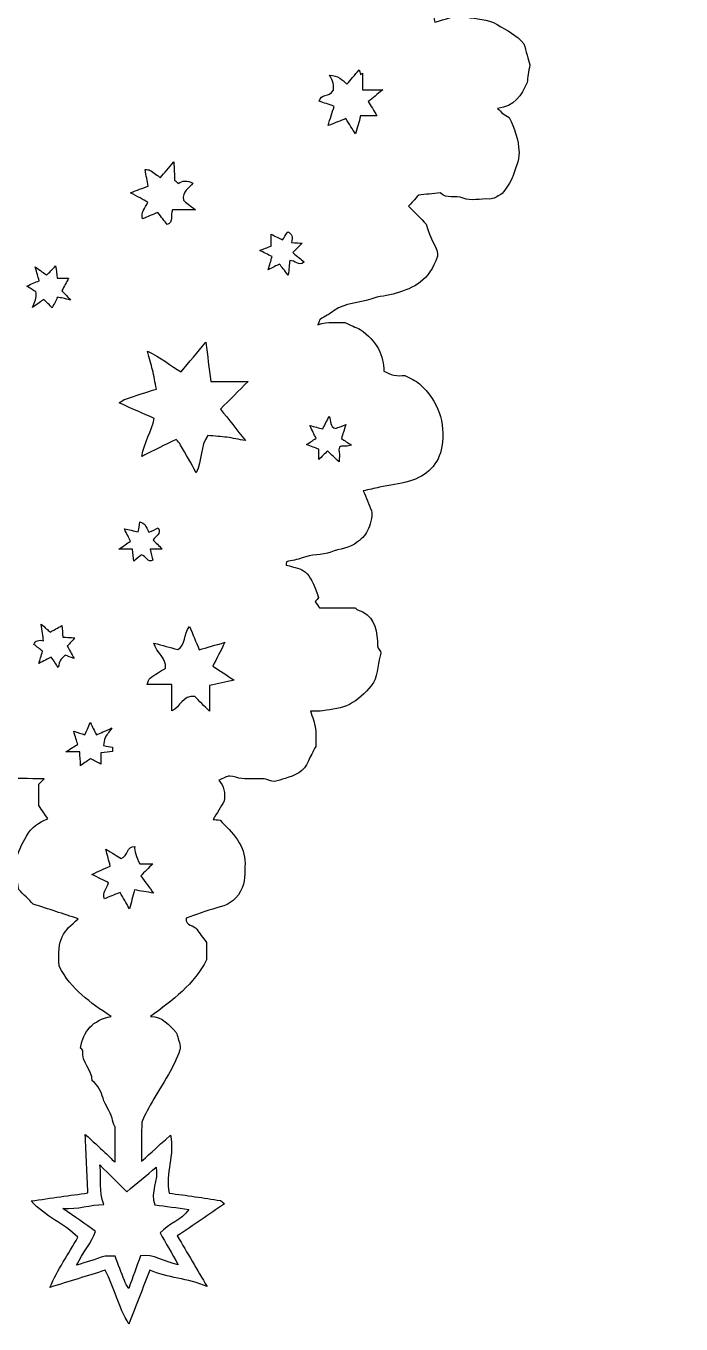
# Model space of a CAD drawing. Header units: inches. Extents: x 7 to 219, y 15 to 242.
# Drawn here: x 145.9 to 218.5, y 15.4 to 159.2 of the extents above; entities that cross this region are included whole.
import ezdxf

# ---------------------------------------------------------------- set-up
doc = ezdxf.new("R2010")
doc.units = ezdxf.units.IN
doc.header["$MEASUREMENT"] = 0
doc.layers.add('Layer 1', color=7, linetype='Continuous')

msp = doc.modelspace()

# ---------------------------------------------------------------- linework, layer by layer
msp.add_line((155.78, 37.28), (155.78, 33.33))
at = {"layer": 'Layer 1'}
for points, knots in [([(182.12, 232.07), (182.27, 232.07), (182.43, 232.07), (182.58, 232.08), (185.11, 232.15), (187.19, 231.17), (189.01, 229.48), (189.64, 230.32), (190.65, 230.47), (191.57, 230.76), (193.41, 231.33), (196.22, 231.73), (197.81, 231.38), (198.93, 231.13), (200.09, 230.98), (201.18, 230.48), (202.09, 230.07), (202.67, 229.36), (203.45, 228.74), (206.39, 231.3), (209.64, 231.83), (213.16, 230.1), (213.84, 229.76), (214.51, 229.32), (215.05, 228.79), (215.61, 228.25), (216.19, 227.74), (216.63, 227.03), (217.02, 226.38), (217.46, 225.74), (217.85, 225.07), (218.26, 224.38), (218.17, 223.58), (218.36, 222.84), (218.53, 222.16), (218.23, 221.35), (218.12, 220.47), (216.42, 216.97), (213.88, 216.27), (210.97, 215.62), (212.04, 214.73), (212.17, 213.41), (212.58, 212.17), (212.5, 211.87), (212.32, 211.47), (212.32, 211.08), (212.32, 209.33), (211.38, 207.97), (210.46, 206.63), (210.15, 206.18), (209.44, 206), (208.93, 205.71), (206.98, 205.34), (205.27, 206.16), (203.52, 206.76), (203.24, 206.85), (202.95, 206.92), (202.57, 207.02), (202.68, 206.64), (202.82, 206.39), (202.83, 206.12), (202.86, 205.04), (202.85, 203.95), (202.84, 202.86), (202.83, 202.02), (202.44, 201.28), (202.11, 200.56), (201.96, 200.22), (201.5, 200.01), (201.15, 199.78), (200.81, 199.56), (200.44, 199.39), (199.96, 199.13), (198.81, 198.98), (197.61, 199.51), (196.18, 199.68), (196.47, 199.26), (196.69, 198.93), (196.97, 198.53), (196.97, 198.09), (196.97, 197.55), (196.97, 196.81), (197.18, 196.96), (197.31, 197.13), (197.43, 197.12), (198.97, 197.02), (200.46, 197.73), (202.01, 197.48), (203.12, 197.31), (204.27, 197.18), (205.3, 196.77), (206.42, 196.33), (207.55, 195.73), (208.43, 194.93), (209.39, 194.05), (210.02, 192.87), (210.39, 191.52), (210.8, 189.97), (210.81, 188.41), (210.6, 186.92), (210.4, 185.46), (210.08, 183.79), (208.28, 183.14), (207.59, 183.14), (206.9, 183.14), (206.04, 183.14), (206.2, 182.93), (206.32, 182.84), (206.34, 182.73), (206.5, 181.38), (207.02, 180.04), (206.73, 178.67), (206.44, 177.23), (206.55, 175.57), (204.78, 174.66), (204.82, 174.66), (204.64, 174.7), (204.5, 174.65), (202.93, 174.06), (201.56, 174.91), (200.12, 175.24), (198.78, 175.56), (197.51, 176.32), (196.05, 175.86), (197.51, 174.87), (198.45, 173.11), (198.96, 171.26), (199.18, 170.44), (199.25, 169.72), (198.95, 168.91), (198.63, 168.04), (198.21, 167.34), (197.31, 167), (197.03, 166.89), (196.77, 166.73), (196.34, 166.5), (193.76, 166.5), (190.99, 166.48), (188.22, 166.51), (187.01, 166.52), (186.07, 165.91), (185.15, 165.26), (184.89, 165.07), (184.78, 164.67), (184.58, 164.32), (185.03, 164.19), (185.43, 164.19), (185.91, 164.39), (187.01, 164.83), (188, 164.35), (189.01, 163.91), (189.98, 163.5), (190.45, 162.75), (190.76, 161.86), (190.98, 161.18), (191.07, 160.46), (191.24, 159.67), (192.37, 159.92), (193.59, 160.53), (194.76, 160.24), (195.88, 159.96), (197.05, 160.07), (198.16, 159.39), (199.23, 158.74), (200.34, 158.21), (201.12, 157.27), (201.36, 156.4), (201.59, 155.57), (201.77, 154.92), (201.65, 154.17), (201.56, 153.56), (201.47, 152.97), (200.85, 151.56), (200.08, 150.29), (198.2, 150.1), (198.44, 149.86), (198.6, 149.67), (198.78, 149.53), (198.98, 149.37), (199.21, 149.26), (199.5, 149.09), (200.09, 147.94), (200.52, 146.65), (200.58, 145.23), (200.61, 144.25), (200.16, 143.44), (199.9, 142.57), (199.81, 142.25), (198.86, 140.68), (198.56, 140.56), (198.15, 140.38), (197.82, 140.03), (197.29, 140.06), (196.32, 140.12), (195.22, 139.8), (194.39, 140.15), (193.54, 140.51), (192.56, 140.01), (191.85, 140.73), (191.03, 140.65), (190.2, 140.57), (189.47, 140.5), (189.02, 140.01), (188.66, 139.61), (188.34, 139.26), (189, 138.59), (189.76, 137.84), (190.3, 137.29), (190.66, 135.65), (191.7, 134.5), (191.53, 133.71), (190.65, 130.94), (188.88, 130.22), (186.97, 129.62), (186.04, 129.33), (185.06, 129.3), (184.15, 128.97), (182.82, 128.5), (181.31, 128.58), (180.11, 127.69), (179.62, 127.33), (179.06, 127.06), (178.56, 126.71), (178.43, 126.62), (178.41, 126.37), (178.3, 126.12), (179.43, 126.57), (180.47, 126.27), (181.28, 126.38), (181.97, 126.06), (182.48, 125.84), (182.98, 125.61), (184.8, 124.37), (185.66, 122.6), (185.59, 120.99), (185.97, 120.82), (186.32, 120.6), (186.71, 120.52), (187.13, 120.44), (187.57, 120.5), (187.92, 120.5), (188.52, 120.17), (189.13, 119.96), (189.57, 119.56), (191.61, 117.7), (192.45, 115.29), (192.03, 112.62), (191.72, 110.67), (190.35, 109.35), (188.43, 108.78), (187.35, 108.46), (186.22, 108.33), (185.12, 108.11), (184.52, 107.99), (183.92, 107.85), (183.33, 107.72), (183.64, 106.96), (183.97, 106.24), (184.24, 105.5), (184.36, 105.17), (184.18, 104.19), (183.91, 103.53), (183.66, 102.93), (183.27, 102.49), (182.7, 102.06), (181.78, 101.34), (180.71, 101.31), (179.73, 100.93), (178.71, 100.54), (177.59, 100.71), (176.56, 100.29), (176.01, 100.07), (175.39, 100), (174.81, 99.86), (174.8, 99.7), (174.79, 99.6), (174.79, 99.49), (176.77, 98.93), (177.28, 99.12), (178.37, 95.88), (178.26, 95.76), (178.15, 95.64), (177.98, 95.45), (178.15, 95.21), (178.33, 94.97), (178.49, 94.74), (179.84, 94.74), (181.14, 94.74), (182.47, 94.74), (182.53, 94.67), (182.59, 94.54), (182.68, 94.52), (184.45, 94.03), (184.74, 92.6), (184.9, 91.08), (184.94, 90.72), (184.79, 90.34), (185.16, 90.03), (185.27, 89.94), (185.28, 89.61), (185.21, 89.43), (184.85, 88.32), (184.97, 87.02), (184.21, 86.1), (183.55, 85.3), (182.72, 84.53), (181.81, 84.05), (180.94, 83.6), (179.86, 83.52), (178.86, 83.33), (178.44, 83.25), (177.99, 83.31), (177.49, 83.31), (177.68, 82.65), (177.94, 82.02), (178.03, 81.36), (178.12, 80.67), (178.05, 79.95), (178.05, 79.37), (177.75, 78.77), (177.45, 78.29), (177.25, 77.78), (176.79, 76.58), (175.74, 76.15), (174.66, 75.85), (174.26, 75.74), (173.88, 75.57), (173.49, 75.52), (173.12, 75.47), (172.72, 75.77), (172.33, 75.8), (171.51, 75.85), (170.69, 75.78), (169.88, 75.83), (169.43, 75.85), (168.99, 76.12), (168.55, 76.11), (168.17, 76.1), (167.8, 75.85), (167.32, 75.66), (167.9, 75.02), (168.06, 74.2), (167.9, 73.32), (167.51, 72.67), (167.12, 72.01), (166.69, 71.29), (166.88, 71.28), (167.13, 71.25), (167.48, 71.22), (168.05, 70.5), (168.85, 69.92), (169.4, 69.03), (169.92, 68.19), (170.24, 67.38), (170.22, 66.42), (170.19, 65.38), (170.28, 64.38), (169.73, 63.35), (169.12, 62.21), (168.16, 61.75), (167.08, 61.49), (165.9, 61.2), (164.8, 60.74), (163.7, 60.37), (163.63, 59.42), (164.57, 59.63), (164.87, 59.15), (165.17, 58.67), (165.54, 58.23), (165.94, 57.68), (165.94, 57.14), (165.94, 56.5), (165.94, 55.73), (164.61, 53.08), (162.24, 51.27), (159.73, 49.45), (161.1, 49.49), (161.79, 48.49), (162.61, 47.7), (162.65, 47.6), (162.69, 47.51), (162.71, 47.41), (162.83, 46.86), (163.14, 46.25), (163, 45.77), (162.71, 44.82), (162.23, 43.91), (161.73, 43.04), (160.5, 40.89), (159.13, 38.82), (158.79, 37.74), (158.76, 36.98), (158.76, 36.29), (158.76, 35.58), (158.76, 35.13), (158.76, 34.18), (158.76, 33.44), (159.06, 33.71), (160.48, 34.98), (161.95, 36.3), (162.47, 34.17), (161.36, 32.06), (161.82, 29.88), (162.75, 29.76), (163.73, 29.63), (164.7, 29.49), (165.63, 29.35), (166.55, 29.21), (167.51, 29.06), (167.62, 28.96), (167.79, 28.82), (167.93, 28.7), (166.22, 27.53), (164.52, 26.37), (162.72, 25.14), (163.82, 23.27), (164.92, 21.4), (166.02, 19.53), (163.91, 20.47), (161.62, 20.45), (159.67, 21.36), (158.9, 19.35), (158.15, 17.43), (157.36, 15.38), (156.17, 17.3), (155.73, 19.44), (154.74, 21.34), (152.74, 20.72), (150.74, 20.1), (148.61, 19.44), (149.46, 21.43), (150.64, 23.12), (151.71, 25), (150.19, 26.52), (148.08, 27.29), (146.51, 29.02), (148.77, 29.34), (150.82, 29.63), (152.81, 29.91), (152.72, 32.02), (152.62, 34.13), (152.52, 36.4), (153.36, 35.63), (154.06, 35.01), (154.73, 34.37), (155.08, 34.03), (155.43, 33.68), (155.78, 33.33)], [83.857391, 83.857391, 83.857391, 83.857391, 84, 84, 84, 85, 85, 85, 86, 86, 86, 87, 87, 87, 88, 88, 88, 89, 89, 89, 90, 90, 90, 91, 91, 91, 92, 92, 92, 93, 93, 93, 94, 94, 94, 95, 95, 95, 96, 96, 96, 97, 97, 97, 98, 98, 98, 99, 99, 99, 100, 100, 100, 101, 101, 101, 102, 102, 102, 103, 103, 103, 104, 104, 104, 105, 105, 105, 106, 106, 106, 107, 107, 107, 108, 108, 108, 109, 109, 109, 110, 110, 110, 111, 111, 111, 112, 112, 112, 113, 113, 113, 114, 114, 114, 115, 115, 115, 116, 116, 116, 117, 117, 117, 118, 118, 118, 119, 119, 119, 120, 120, 120, 121, 121, 121, 122, 122, 122, 123, 123, 123, 124, 124, 124, 125, 125, 125, 126, 126, 126, 127, 127, 127, 128, 128, 128, 129, 129, 129, 130, 130, 130, 131, 131, 131, 132, 132, 132, 133, 133, 133, 134, 134, 134, 135, 135, 135, 136, 136, 136, 137, 137, 137, 138, 138, 138, 139, 139, 139, 140, 140, 140, 141, 141, 141, 142, 142, 142, 143, 143, 143, 144, 144, 144, 145, 145, 145, 146, 146, 146, 147, 147, 147, 148, 148, 148, 149, 149, 149, 150, 150, 150, 151, 151, 151, 152, 152, 152, 153, 153, 153, 154, 154, 154, 155, 155, 155, 156, 156, 156, 157, 157, 157, 158, 158, 158, 159, 159, 159, 160, 160, 160, 161, 161, 161, 162, 162, 162, 163, 163, 163, 164, 164, 164, 165, 165, 165, 166, 166, 166, 167, 167, 167, 168, 168, 168, 169, 169, 169, 170, 170, 170, 171, 171, 171, 172, 172, 172, 173, 173, 173, 174, 174, 174, 175, 175, 175, 176, 176, 176, 177, 177, 177, 178, 178, 178, 179, 179, 179, 180, 180, 180, 181, 181, 181, 182, 182, 182, 183, 183, 183, 184, 184, 184, 185, 185, 185, 186, 186, 186, 187, 187, 187, 188, 188, 188, 189, 189, 189, 190, 190, 190, 191, 191, 191, 192, 192, 192, 193, 193, 193, 194, 194, 194, 195, 195, 195, 196, 196, 196, 197, 197, 197, 198, 198, 198, 199, 199, 199, 200, 200, 200, 201, 201, 201, 202, 202, 202, 203, 203, 203, 204, 204, 204, 205, 205, 205, 206, 206, 206, 207, 207, 207, 208, 208, 208, 209, 209, 209, 210, 210, 210, 211, 211, 211, 212, 212, 212, 213, 213, 213, 214, 214, 214, 215, 215, 215, 216, 216, 216, 217, 217, 217, 218, 218, 218, 219, 219, 219, 220, 220, 220, 221, 221, 221, 222, 222, 222, 223, 223, 223, 224, 224, 224, 225, 225, 225, 226, 226, 226, 227, 227, 227, 228, 228, 228, 229, 229, 229, 230, 230, 230, 231, 231, 231, 231.492506, 231.492506, 231.492506, 231.492506]), ([(180.01, 152.13), (179.57, 151.26), (178.57, 151.77), (178.45, 150.9), (178.97, 150.72), (179.49, 150.54), (180.09, 150.33), (179.87, 149.63), (179.66, 148.95), (179.42, 148.19), (180.16, 148.48), (180.81, 148.73), (181.4, 148.97), (181.81, 148.32), (182.13, 147.8), (182.47, 147.27), (182.67, 147.98), (182.84, 148.61), (183.03, 149.27), (183.69, 149.27), (184.28, 149.27), (184.84, 149.27), (184.49, 149.86), (184.16, 150.41), (183.88, 150.87), (184.4, 151.29), (184.82, 151.62), (185.49, 152.16), (184.54, 152.16), (183.92, 152.16), (183.25, 152.16), (183.25, 152.86), (183.25, 153.44), (183.25, 154.02), (183.18, 153.97), (183.1, 153.91), (183.03, 153.86), (182.96, 154.07), (182.89, 154.27), (182.86, 154.37), (182.38, 153.8), (181.94, 153.29), (181.51, 152.77), (181, 153.29), (180.53, 153.77), (179.59, 153.78), (179.77, 153.41), (179.94, 153.17), (179.99, 152.91), (180.05, 152.6), (180.01, 152.27), (180.01, 152.13)], [0, 0, 0, 0, 1, 1, 1, 2, 2, 2, 3, 3, 3, 4, 4, 4, 5, 5, 5, 6, 6, 6, 7, 7, 7, 8, 8, 8, 9, 9, 9, 10, 10, 10, 11, 11, 11, 12, 12, 12, 13, 13, 13, 14, 14, 14, 15, 15, 15, 16, 16, 16, 17, 17, 17, 17]), ([(160.84, 142.43), (160.53, 142.65), (160.13, 142.97), (159.71, 143.23), (159.57, 143.32), (159.35, 143.3), (159.14, 143.33), (159.28, 142.63), (159.39, 142.05), (159.5, 141.5), (158.82, 141.24), (158.29, 141.04), (157.54, 140.75), (158.34, 140.31), (158.9, 140.01), (159.45, 139.7), (159.15, 139.06), (158.63, 138.57), (158.86, 137.85), (159.44, 138.1), (159.98, 138.33), (160.56, 138.57), (160.96, 138.05), (161.29, 137.62), (161.6, 137.22), (162.36, 137.5), (161.9, 138.25), (162.2, 138.85), (162.9, 138.85), (163.62, 138.85), (164.74, 138.85), (164.07, 139.38), (163.69, 139.68), (163.39, 139.92), (163.24, 140.89), (164.02, 141.26), (164.45, 141.83), (163.81, 142.17), (163.3, 142.08), (162.8, 141.79), (162.68, 141.91), (162.57, 142.02), (162.42, 142.16), (162.4, 142.76), (162.37, 143.38), (162.33, 144.18), (161.75, 143.5), (161.31, 142.98), (160.84, 142.43)], [0, 0, 0, 0, 1, 1, 1, 2, 2, 2, 3, 3, 3, 4, 4, 4, 5, 5, 5, 6, 6, 6, 7, 7, 7, 8, 8, 8, 9, 9, 9, 10, 10, 10, 11, 11, 11, 12, 12, 12, 13, 13, 13, 14, 14, 14, 15, 15, 15, 16, 16, 16, 16]), ([(175.17, 133.23), (175.77, 133.29), (176.16, 132.53), (176.77, 133.08), (176.41, 133.38), (176.05, 133.68), (175.51, 134.12), (175.94, 134.56), (176.26, 134.88), (176.54, 135.16), (176.26, 135.18), (175.85, 135.21), (175.38, 135.24), (175.54, 135.84), (175.4, 136.23), (174.95, 136.42), (174.74, 136.09), (174.54, 135.79), (174.38, 135.54), (173.96, 135.75), (173.58, 135.93), (173.12, 136.16), (173.12, 135.65), (173.12, 135.29), (173.12, 134.84), (172.68, 134.68), (172.27, 134.52), (171.85, 134.36), (172.3, 134.13), (172.75, 133.91), (173.22, 133.67), (173.08, 133.2), (172.95, 132.78), (172.78, 132.22), (173.29, 132.48), (173.66, 132.66), (174.04, 132.85), (174.3, 132.51), (174.57, 132.18), (175.01, 131.61), (175.08, 132.35), (175.13, 132.79), (175.17, 133.23)], [0, 0, 0, 0, 1, 1, 1, 2, 2, 2, 3, 3, 3, 4, 4, 4, 5, 5, 5, 6, 6, 6, 7, 7, 7, 8, 8, 8, 9, 9, 9, 10, 10, 10, 11, 11, 11, 12, 12, 12, 13, 13, 13, 14, 14, 14, 14]), ([(150.9, 128.86), (150.39, 129.4), (150.15, 129.67), (149.93, 129.9), (150.2, 130.4), (150.4, 130.78), (150.67, 131.29), (150.17, 131.29), (149.77, 131.29), (149.39, 131.29), (149.34, 131.79), (149.29, 132.17), (149.24, 132.64), (148.84, 132.23), (148.53, 131.92), (148.24, 131.63), (147.91, 131.86), (147.59, 132.1), (146.96, 132.55), (147.17, 131.84), (147.28, 131.49), (147.42, 131), (146.99, 130.82), (146.54, 130.63), (146.03, 130.41), (146.37, 130.2), (146.67, 130.01), (147.06, 129.76), (147.06, 129.6), (147.09, 129.33), (147.05, 129.08), (147.01, 128.84), (146.89, 128.61), (146.68, 128.04), (147.29, 128.48), (147.61, 128.71), (147.92, 128.94), (148.24, 128.62), (148.54, 128.32), (148.86, 128), (149.07, 128.44), (149.29, 128.87), (149.45, 129.19), (149.85, 129.1), (150.18, 129.03), (150.9, 128.86)], [0, 0, 0, 0, 1, 1, 1, 2, 2, 2, 3, 3, 3, 4, 4, 4, 5, 5, 5, 6, 6, 6, 7, 7, 7, 8, 8, 8, 9, 9, 9, 10, 10, 10, 11, 11, 11, 12, 12, 12, 13, 13, 13, 14, 14, 14, 15, 15, 15, 15]), ([(155.78, 37.28), (155.67, 37.58), (155.57, 37.88), (155.49, 38.19), (155.28, 38.98), (154.73, 39.6), (154.49, 40.4), (154.29, 41.07), (153.99, 41.89), (153.29, 42.34), (153.26, 43.55), (152.1, 44.4), (152.24, 45.66), (152.25, 45.77), (152.04, 45.9), (151.98, 45.97), (152.3, 47.85), (153.33, 49.05), (155.38, 49.47), (153.08, 51), (150.95, 52.44), (149.64, 55.03), (149.36, 58.16), (150.1, 58.87), (151.74, 60.29), (150.07, 60.84), (148.46, 61.36), (146.76, 61.92), (146.27, 62.41), (145.69, 62.99), (145.11, 63.57), (145.13, 64.62), (144.48, 65.63), (144.79, 66.68), (145.07, 67.65), (145.5, 68.55), (146, 69.45), (146.57, 70.45), (147.36, 70.96), (148.36, 71.38), (148.05, 71.85), (147.74, 72.31), (147.39, 72.83), (147.39, 73.49), (147.39, 74.25), (147.39, 75.22), (147.5, 75.33), (147.72, 75.55), (147.98, 75.81), (146.31, 75.81), (144.64, 75.86), (142.97, 75.79), (142.3, 75.76), (141.63, 75.1), (140.96, 75.81), (138.73, 75.9), (137.98, 77.53), (137.25, 79.26), (136.81, 80.3), (136.9, 81.27), (137.28, 82.26), (137.41, 82.59), (137.66, 82.87), (137.89, 83.24), (137.73, 83.26), (137.55, 83.32), (137.36, 83.31), (135.44, 83.26), (133.76, 83.84), (132.13, 84.89), (131.44, 85.34), (131.2, 85.98), (130.79, 86.52), (130.37, 87.08), (130.23, 87.92), (130.12, 88.66), (130.01, 89.41), (130.06, 90.18), (130.1, 90.94), (130.18, 92.23), (130.65, 93.36), (131.69, 94.19), (131.96, 94.41), (132.28, 94.63), (132.61, 94.71), (132.96, 94.8), (133.37, 94.69), (133.74, 94.75), (134.03, 94.79), (134.3, 95.03), (134.59, 95.04), (134.91, 95.05), (135.43, 94.73), (135.52, 94.84), (135.92, 95.32), (136.02, 94.61), (136.31, 94.72), (136.44, 94.78), (136.63, 94.73), (136.95, 94.73), (136.95, 95.26), (136.86, 95.8), (136.96, 96.3), (137.2, 97.47), (137.61, 98.5), (138.82, 99.12), (139.41, 99.42), (140, 99.04), (140.56, 99.48), (140.17, 99.74), (139.81, 99.99), (139.43, 100.23), (138.31, 100.34), (137.22, 100.61), (136.12, 100.86), (135.33, 101.04), (134.48, 101.1), (133.73, 101.4), (132.61, 101.85), (131.57, 102.45), (131.08, 103.96), (131.15, 104.96), (130.76, 106.33), (131.85, 107.51), (131.49, 107.72), (131.2, 107.89), (130.82, 108.11), (129.45, 108), (127.98, 108.21), (126.66, 108.8), (125.41, 109.36), (123.91, 109.81), (123.56, 111.49), (123.53, 111.63), (123.36, 111.74), (123.24, 111.87), (123.24, 112.89), (123.24, 113.92), (123.24, 114.95), (123.25, 116.96), (124.35, 118.86), (126.14, 119.84), (126.81, 120.2), (127.46, 120.63), (128.32, 120.53), (128.62, 120.49), (128.97, 120.75), (129.32, 120.89), (129.84, 121.94), (129.95, 123.16), (130.63, 124.24), (131.28, 125.28), (132.2, 125.61), (133.16, 126.05), (134.28, 126.57), (135.46, 126.31), (136.65, 126.4), (136.63, 126.39), (136.61, 126.37), (136.58, 126.35), (136.66, 126.26), (136.74, 126.17), (136.81, 126.08), (136.85, 126.11), (136.88, 126.15), (136.91, 126.18), (136.83, 126.26), (136.74, 126.33), (136.65, 126.4)], [234.8191, 234.8191, 234.8191, 234.8191, 235, 235, 235, 236, 236, 236, 237, 237, 237, 238, 238, 238, 239, 239, 239, 240, 240, 240, 241, 241, 241, 242, 242, 242, 243, 243, 243, 244, 244, 244, 245, 245, 245, 246, 246, 246, 247, 247, 247, 248, 248, 248, 249, 249, 249, 250, 250, 250, 251, 251, 251, 252, 252, 252, 253, 253, 253, 254, 254, 254, 255, 255, 255, 256, 256, 256, 257, 257, 257, 258, 258, 258, 259, 259, 259, 260, 260, 260, 261, 261, 261, 262, 262, 262, 263, 263, 263, 264, 264, 264, 265, 265, 265, 266, 266, 266, 267, 267, 267, 268, 268, 268, 269, 269, 269, 270, 270, 270, 271, 271, 271, 272, 272, 272, 273, 273, 273, 274, 274, 274, 275, 275, 275, 276, 276, 276, 277, 277, 277, 278, 278, 278, 279, 279, 279, 280, 280, 280, 281, 281, 281, 282, 282, 282, 283, 283, 283, 284, 284, 284, 285, 285, 285, 286, 286, 286, 287, 287, 287, 288, 288, 288, 289, 289, 289, 290, 290, 290, 290]), ([(170.58, 119.85), (169.12, 119.85), (167.73, 119.85), (166.42, 119.85), (166.23, 121.32), (166.07, 122.67), (165.88, 124.18), (164.93, 123.03), (164.05, 121.98), (163.16, 120.91), (161.97, 121.53), (160.89, 122.54), (159.41, 123.21), (159.64, 122.38), (159.82, 121.76), (159.97, 121.13), (160.13, 120.43), (160.25, 119.73), (160.4, 119), (159.29, 118.64), (158.14, 118.27), (156.99, 117.89), (156.8, 117.82), (156.63, 117.68), (156.27, 117.47), (157.7, 116.83), (158.92, 116.29), (160.16, 115.74), (159.87, 114.32), (159.07, 113.11), (158.77, 111.53), (160.15, 112.21), (161.32, 112.79), (162.6, 113.42), (162.76, 113.21), (162.96, 113.01), (163.09, 112.78), (163.67, 111.78), (164.24, 110.76), (164.82, 109.72), (165.49, 111.1), (165.24, 112.75), (166.1, 113.85), (166.89, 113.77), (167.56, 113.74), (168.22, 113.65), (168.86, 113.56), (169.5, 113.42), (170.26, 113.29), (169.29, 114.51), (168.43, 115.61), (167.51, 116.78), (168.52, 117.8), (169.5, 118.78), (170.58, 119.85)], [0, 0, 0, 0, 1, 1, 1, 2, 2, 2, 3, 3, 3, 4, 4, 4, 5, 5, 5, 6, 6, 6, 7, 7, 7, 8, 8, 8, 9, 9, 9, 10, 10, 10, 11, 11, 11, 12, 12, 12, 13, 13, 13, 14, 14, 14, 15, 15, 15, 16, 16, 16, 17, 17, 17, 18, 18, 18, 18]), ([(180.66, 110.92), (180.66, 111.39), (180.71, 111.72), (180.65, 112.02), (180.5, 112.73), (180.93, 112.7), (181.41, 112.68), (181.59, 112.67), (181.77, 112.73), (182.02, 112.77), (181.6, 113.05), (181.27, 113.27), (180.91, 113.51), (181.06, 114.01), (181.19, 114.43), (181.39, 115.07), (180.88, 114.87), (180.57, 114.75), (180.27, 114.63), (179.57, 114.8), (179.76, 115.47), (179.56, 116), (179.3, 115.49), (179.08, 115.06), (178.84, 114.58), (178.37, 114.7), (177.91, 114.83), (177.4, 114.96), (177.67, 114.39), (177.89, 113.95), (178.09, 113.55), (177.71, 113.29), (177.39, 113.08), (177.04, 112.84), (177.56, 112.65), (177.98, 112.49), (178.41, 112.33), (178.41, 111.84), (178.41, 111.48), (178.41, 111.19), (178.72, 111.5), (179.05, 111.82), (179.37, 112.15), (179.84, 111.69), (180.18, 111.38), (180.66, 110.92)], [0, 0, 0, 0, 1, 1, 1, 2, 2, 2, 3, 3, 3, 4, 4, 4, 5, 5, 5, 6, 6, 6, 7, 7, 7, 8, 8, 8, 9, 9, 9, 10, 10, 10, 11, 11, 11, 12, 12, 12, 13, 13, 13, 14, 14, 14, 15, 15, 15, 15]), ([(160.04, 102.26), (160.29, 102.77), (161.01, 102.89), (160.61, 103.61), (160.27, 103.45), (159.96, 103.3), (159.58, 103.13), (159.41, 103.45), (159.3, 103.73), (159.12, 103.97), (159.02, 104.1), (158.82, 104.16), (158.57, 104.3), (158.5, 103.88), (158.46, 103.58), (158.4, 103.18), (157.86, 103.29), (157.37, 103.4), (156.86, 103.5), (157.12, 102.96), (157.34, 102.52), (157.52, 102.14), (157.13, 101.87), (156.83, 101.65), (156.24, 101.24), (156.98, 101.24), (157.39, 101.24), (157.77, 101.24), (157.82, 100.74), (157.86, 100.35), (157.9, 99.92), (158.27, 100.23), (158.54, 100.46), (158.71, 100.61), (159.32, 100.54), (159.39, 99.7), (160.02, 100.02), (159.92, 100.4), (159.83, 100.76), (159.7, 101.26), (160.23, 101.26), (160.63, 101.26), (161.04, 101.26), (160.66, 101.64), (160.33, 101.97), (160.04, 102.26)], [0, 0, 0, 0, 1, 1, 1, 2, 2, 2, 3, 3, 3, 4, 4, 4, 5, 5, 5, 6, 6, 6, 7, 7, 7, 8, 8, 8, 9, 9, 9, 10, 10, 10, 11, 11, 11, 12, 12, 12, 13, 13, 13, 14, 14, 14, 15, 15, 15, 15]), ([(148.63, 92.06), (148.36, 92.31), (148.1, 92.53), (147.64, 92.95), (147.75, 92.17), (147.82, 91.66), (147.9, 91.11), (147.37, 91.24), (146.99, 91.1), (146.82, 90.7), (147.18, 90.42), (147.48, 90.18), (147.79, 89.94), (147.63, 89.42), (147.51, 89.01), (147.38, 88.58), (147.91, 88.86), (148.35, 89.09), (148.76, 89.3), (149.06, 88.85), (149.26, 88.53), (149.52, 88.13), (149.72, 88.98), (149.72, 88.98), (150.28, 89.51), (150.58, 89.4), (150.89, 89.28), (151.3, 89.12), (150.98, 89.7), (150.74, 90.12), (150.53, 90.51), (150.86, 90.87), (151.08, 91.11), (151.37, 91.43), (150.8, 91.46), (150.43, 91.48), (150.04, 91.51), (150, 91.96), (149.97, 92.37), (149.94, 92.78), (149.46, 92.52), (149.06, 92.3), (148.63, 92.06)], [0, 0, 0, 0, 1, 1, 1, 2, 2, 2, 3, 3, 3, 4, 4, 4, 5, 5, 5, 6, 6, 6, 7, 7, 7, 8, 8, 8, 9, 9, 9, 10, 10, 10, 11, 11, 11, 12, 12, 12, 13, 13, 13, 14, 14, 14, 14]), ([(162.12, 86.26), (162.12, 85.18), (162.12, 84.27), (162.12, 83.34), (163.06, 83.74), (163.3, 85.11), (164.67, 84.91), (165.15, 84.43), (165.68, 83.9), (166.29, 83.29), (166.29, 84.29), (166.29, 85.24), (166.29, 86.13), (167.24, 86.34), (168.08, 86.52), (169.03, 86.72), (168.15, 87.31), (167.38, 87.82), (166.66, 88.3), (167.08, 89.14), (167.49, 89.93), (168, 90.93), (166.92, 90.62), (166.03, 90.36), (165.15, 90.11), (164.78, 91), (164.47, 91.76), (164.08, 92.68), (163.4, 91.79), (163.67, 90.67), (162.77, 90.13), (161.91, 90.36), (161.05, 90.6), (160.13, 90.85), (160.4, 89.74), (161.58, 89.19), (161.4, 88.06), (160.82, 87.69), (160.24, 87.36), (159.71, 86.97), (159.55, 86.86), (159.52, 86.58), (159.37, 86.26), (160.35, 86.26), (161.15, 86.26), (162.12, 86.26)], [0, 0, 0, 0, 1, 1, 1, 2, 2, 2, 3, 3, 3, 4, 4, 4, 5, 5, 5, 6, 6, 6, 7, 7, 7, 8, 8, 8, 9, 9, 9, 10, 10, 10, 11, 11, 11, 12, 12, 12, 13, 13, 13, 14, 14, 14, 15, 15, 15, 15]), ([(152.01, 77.26), (152.49, 77.6), (152.81, 77.83), (153.09, 78.03), (153.43, 77.85), (153.78, 77.68), (154.24, 77.44), (154.24, 77.9), (154.24, 78.3), (154.24, 78.69), (154.75, 78.74), (155.15, 78.78), (155.55, 78.82), (155.54, 79.04), (155.53, 79.15), (155.52, 79.32), (155.24, 79.37), (154.94, 79.42), (154.54, 79.48), (154.59, 79.79), (154.6, 80.1), (154.72, 80.35), (154.85, 80.65), (155.09, 80.9), (155.48, 81.45), (154.67, 81.08), (154.2, 80.87), (153.75, 80.66), (153.51, 81.17), (153.31, 81.58), (153.08, 82.05), (152.84, 81.51), (152.65, 81.1), (152.46, 80.68), (152.08, 80.81), (151.73, 80.92), (151.24, 81.08), (151.43, 80.46), (151.56, 80.03), (151.69, 79.63), (151.3, 79.38), (150.96, 79.17), (150.35, 78.78), (151.07, 78.78), (151.47, 78.78), (151.91, 78.78), (151.94, 78.27), (151.97, 77.86), (152.01, 77.26)], [0, 0, 0, 0, 1, 1, 1, 2, 2, 2, 3, 3, 3, 4, 4, 4, 5, 5, 5, 6, 6, 6, 7, 7, 7, 8, 8, 8, 9, 9, 9, 10, 10, 10, 11, 11, 11, 12, 12, 12, 13, 13, 13, 14, 14, 14, 15, 15, 15, 16, 16, 16, 16]), ([(153.24, 65.21), (153.91, 64.88), (154.55, 64.56), (155.11, 64.28), (154.92, 63.63), (154.35, 63.19), (154.64, 62.49), (154.93, 62.61), (155.19, 62.73), (155.45, 62.84), (155.73, 62.95), (156.01, 63.06), (156.37, 63.2), (156.73, 62.59), (157.05, 62.04), (157.42, 61.38), (157.61, 62.11), (157.78, 62.74), (157.98, 63.49), (158.65, 63.38), (159.34, 63.26), (160.08, 63.14), (159.63, 63.75), (159.21, 64.31), (158.66, 65.05), (159.08, 65.47), (159.52, 65.91), (159.99, 66.38), (159.52, 66.38), (159.01, 66.38), (158.56, 66.38), (158.16, 67.1), (157.95, 67.84), (158, 68.31), (157.08, 68.36), (157.28, 67.22), (156.51, 66.97), (156.04, 67.26), (155.5, 67.59), (154.79, 68.02), (154.98, 67.32), (155.11, 66.79), (155.29, 66.12), (154.6, 65.82), (153.93, 65.52), (153.24, 65.21)], [0, 0, 0, 0, 1, 1, 1, 2, 2, 2, 3, 3, 3, 4, 4, 4, 5, 5, 5, 6, 6, 6, 7, 7, 7, 8, 8, 8, 9, 9, 9, 10, 10, 10, 11, 11, 11, 12, 12, 12, 13, 13, 13, 14, 14, 14, 15, 15, 15, 15]), ([(153.67, 25.65), (153.21, 24.39), (152.26, 23.32), (151.56, 21.89), (152.66, 22.24), (153.55, 22.53), (154.71, 22.91), (154.87, 22.91), (155.35, 22.91), (155.82, 22.91), (156.17, 21.97), (156.5, 21.07), (156.85, 20.19), (156.96, 19.9), (157.15, 19.64), (157.33, 19.31), (157.8, 20.61), (158.21, 21.75), (158.64, 22.94), (160.05, 23.2), (161.28, 22.25), (162.81, 21.93), (162.08, 23.24), (161.45, 24.35), (160.82, 25.47), (161.72, 26.51), (163.22, 26.85), (164, 28.09), (162.68, 28.27), (161.44, 28.43), (160.24, 28.59), (159.64, 29.97), (160.68, 31.34), (160.37, 32.76), (159.26, 31.84), (158.22, 30.96), (157.11, 30.04), (156.18, 30.97), (155.29, 31.86), (154.13, 33.02), (154.39, 31.41), (153.97, 30.12), (154.57, 28.63), (153.05, 28.62), (151.75, 28.06), (150.03, 28.2), (151.39, 27.24), (152.48, 26.48), (153.67, 25.65)], [0, 0, 0, 0, 1, 1, 1, 2, 2, 2, 3, 3, 3, 4, 4, 4, 5, 5, 5, 6, 6, 6, 7, 7, 7, 8, 8, 8, 9, 9, 9, 10, 10, 10, 11, 11, 11, 12, 12, 12, 13, 13, 13, 14, 14, 14, 15, 15, 15, 16, 16, 16, 16])]:
    msp.add_open_spline(points, degree=3, knots=knots, dxfattribs=at)

doc.saveas('drawing.dxf')
